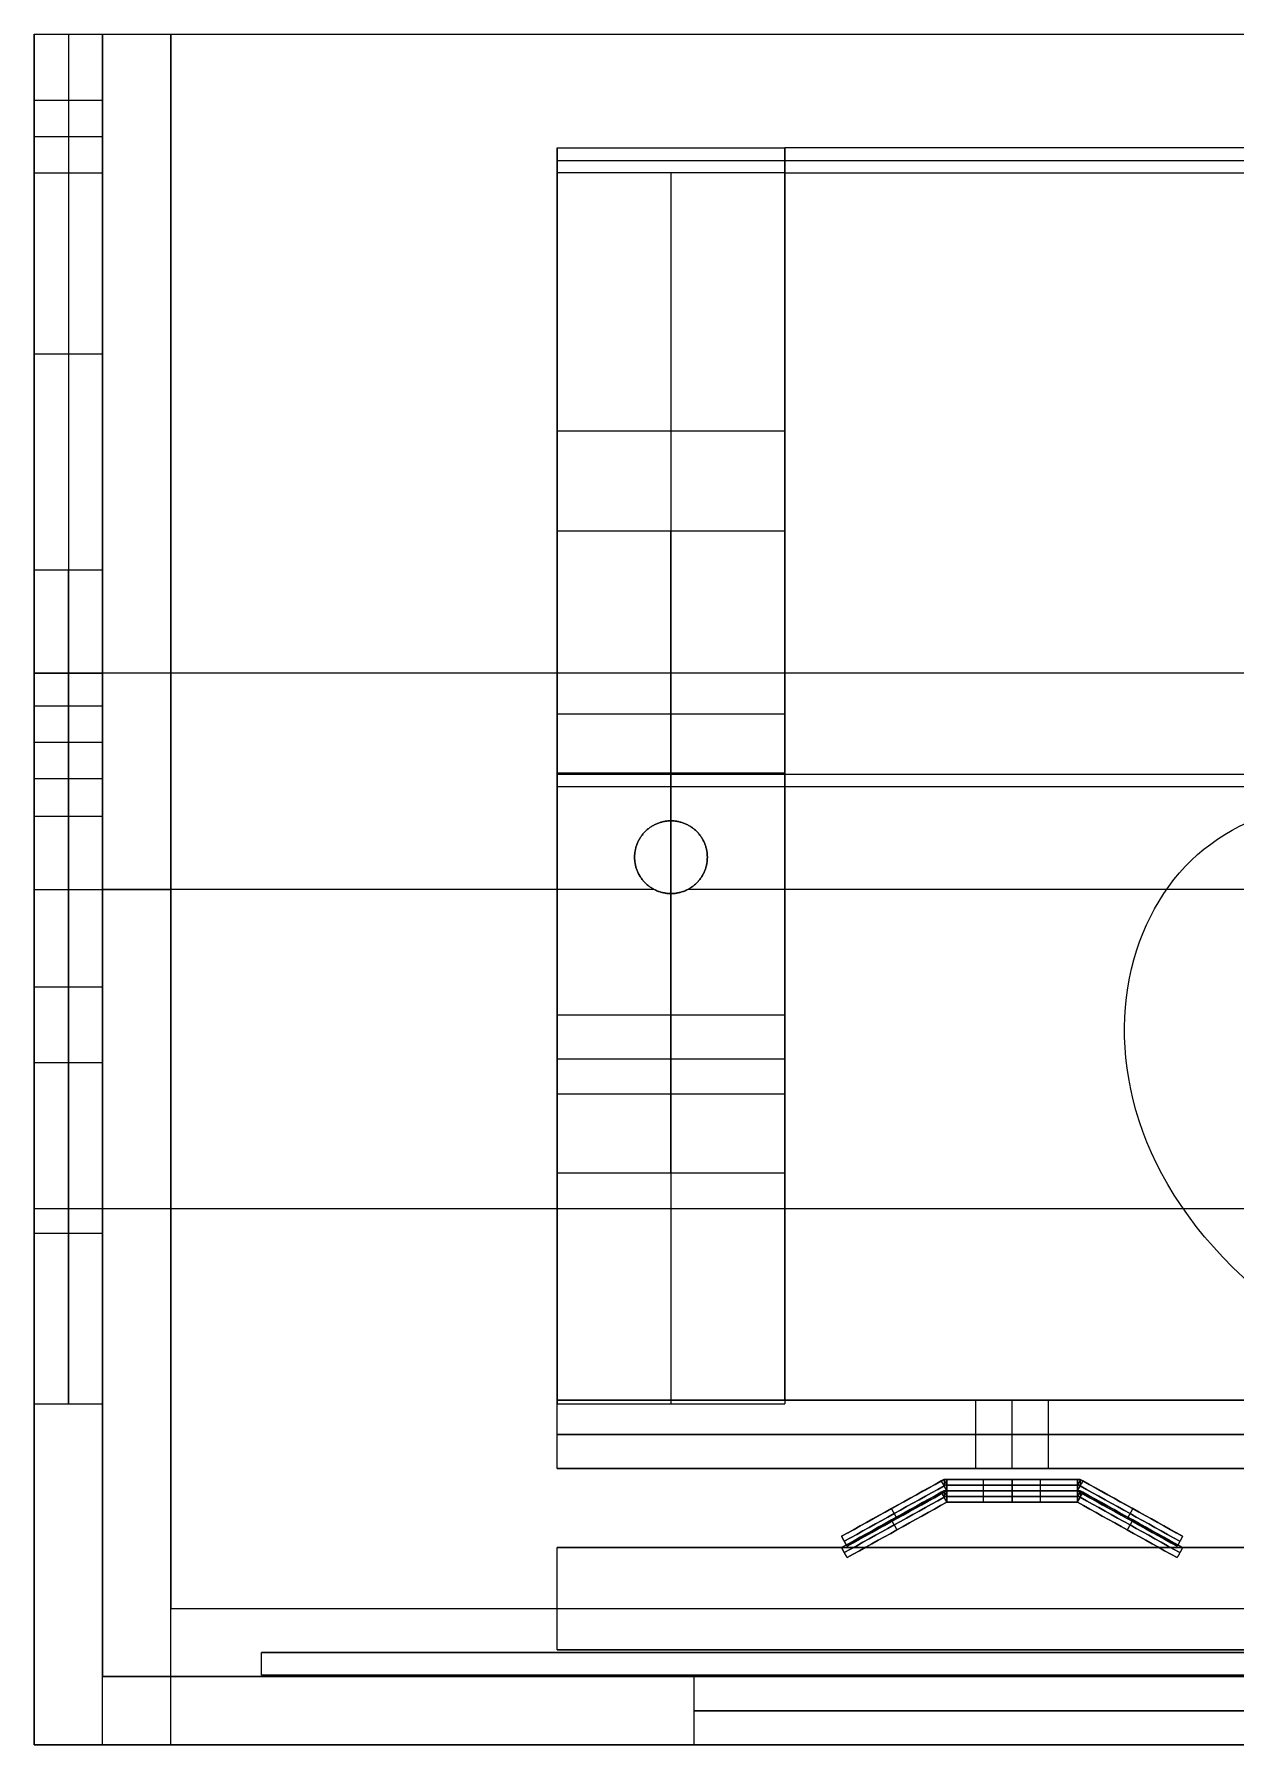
# Model space of a CAD drawing. Header units: millimetres. Extents: x 0 to 665, y 182 to 367.
# Drawn here: x 448.7 to 501.5, y 226.6 to 301.8 of the extents above; entities that cross this region are included whole.
import ezdxf

# ---------------------------------------------------------------- set-up
doc = ezdxf.new("R2010")
doc.units = ezdxf.units.MM
doc.header["$MEASUREMENT"] = 0
for name, color, linetype, true_color in [('Display Bracket', 254, 'Continuous', 0xd1d1ff), ('Inner Mount$booleaned (inner mount)', 18, 'Continuous', 0x000000), ('Outer Case$booleaned (outer)', 251, 'Continuous', 0x4a4a4a), ('Raspberry Pi', 128, 'Continuous', 0x005431), ('Screen', 178, 'Continuous', 0x000054)]:
    doc.layers.add(name, color=color, linetype=linetype, true_color=true_color)

msp = doc.modelspace()

# ---------------------------------------------------------------- linework, layer by layer
at = {"layer": 'Display Bracket'}
for p, q in [((488.78, 238.005, -38.5), (488.642, 238.005, -38.5)), ((488.644, 238.251, -31.5), (488.78, 238.005, -31.5)), ((488.659, 238.255, -38.5), (488.659, 237.973, -38.5)), ((488.659, 237.973, -31.5), (488.78, 238.041, -31.5)), ((494.658, 238.251, -38.5), (494.521, 238.005, -38.5)), ((494.643, 237.973, -38.5), (494.521, 238.041, -38.5)), ((494.521, 238.005, -31.5), (494.66, 238.005, -31.5)), ((494.643, 238.255, -31.5), (494.643, 237.973, -31.5)), ((488.78, 237.505, 27.5), (488.642, 237.505, 27.5)), ((488.644, 237.751, 34.5), (488.78, 237.505, 34.5)), ((488.659, 237.755, 27.5), (488.659, 237.473, 27.5)), ((488.659, 237.473, 34.5), (488.78, 237.541, 34.5)), ((494.658, 237.751, 27.5), (494.521, 237.505, 27.5)), ((494.643, 237.473, 27.5), (494.521, 237.541, 27.5)), ((494.521, 237.505, 34.5), (494.66, 237.505, 34.5)), ((494.643, 237.755, 34.5), (494.643, 237.473, 34.5))]:
    msp.add_line(p, q, dxfattribs=at)
for points, degree in [([(484.151, 235.755, -35), (485.651, 236.588, -35), (487.151, 237.422, -35), (488.651, 238.255, -35)], 3), ([(484.151, 235.755, -31.5), (485.613, 236.567, -31.5), (487.075, 237.38, -31.5), (488.538, 238.192, -31.5)], 3), ([(488.538, 238.192, -38.5), (487.075, 237.38, -38.5), (485.613, 236.567, -38.5), (484.151, 235.755, -38.5)], 3), ([(484.272, 235.536, -31.5), (485.735, 236.349, -31.5), (487.197, 237.161, -31.5), (488.659, 237.973, -31.5)], 3), ([(488.659, 237.973, -38.5), (487.197, 237.161, -38.5), (485.735, 236.349, -38.5), (484.272, 235.536, -38.5)], 3), ([(488.651, 238.255, -38.5), (488.613, 238.234, -38.5), (488.575, 238.213, -38.5), (488.538, 238.192, -38.5)], 3), ([(488.538, 238.192, -31.5), (488.575, 238.213, -31.5), (488.613, 238.234, -31.5), (488.651, 238.255, -31.5)], 3), ([(488.538, 238.192, -31.5), (488.659, 237.973, -31.5), (488.78, 237.755, -31.5)], 2), ([(488.78, 237.755, -38.5), (488.659, 237.973, -38.5), (488.538, 238.192, -38.5)], 2), ([(488.651, 238.255, -31.5), (488.694, 238.255, -31.5), (488.737, 238.255, -31.5), (488.78, 238.255, -31.5)], 3), ([(488.651, 238.255, -31.5), (488.651, 238.255, -35), (488.651, 238.255, -38.5)], 2), ([(488.78, 238.255, -38.5), (488.737, 238.255, -38.5), (488.694, 238.255, -38.5), (488.651, 238.255, -38.5)], 3), ([(488.651, 238.255, -35), (489.234, 238.255, -35), (489.818, 238.255, -35), (490.401, 238.255, -35)], 3), ([(488.78, 238.255, -31.5), (490.694, 238.255, -31.5), (492.608, 238.255, -31.5), (494.521, 238.255, -31.5)], 3), ([(488.78, 237.755, -31.5), (488.78, 238.005, -31.5), (488.78, 238.255, -31.5)], 2), ([(494.521, 238.255, -38.5), (492.608, 238.255, -38.5), (490.694, 238.255, -38.5), (488.78, 238.255, -38.5)], 3), ([(488.78, 238.255, -38.5), (488.78, 238.005, -38.5), (488.78, 237.755, -38.5)], 2), ([(488.78, 238.005, -31.5), (490.694, 238.005, -31.5), (492.608, 238.005, -31.5), (494.521, 238.005, -31.5)], 3), ([(494.521, 238.005, -38.5), (492.608, 238.005, -38.5), (490.694, 238.005, -38.5), (488.78, 238.005, -38.5)], 3), ([(490.401, 237.755, -35), (490.401, 238.005, -35), (490.401, 238.255, -35)], 2), ([(491.651, 238.255, -31.5), (491.651, 238.255, -32.625), (491.651, 238.255, -33.75)], 2), ([(491.651, 238.255, -36.25), (491.651, 238.255, -37.375), (491.651, 238.255, -38.5)], 2), ([(491.651, 238.255, -31.5), (491.651, 238.005, -31.5), (491.651, 237.755, -31.5)], 2), ([(491.651, 238.255, -38.5), (491.651, 238.005, -38.5), (491.651, 237.755, -38.5)], 2), ([(491.651, 237.755, -36.25), (491.651, 238.005, -36.25), (491.651, 238.255, -36.25)], 2), ([(491.651, 237.755, -33.75), (491.651, 238.005, -33.75), (491.651, 238.255, -33.75)], 2), ([(492.901, 238.255, -35), (493.484, 238.255, -35), (494.068, 238.255, -35), (494.651, 238.255, -35)], 3), ([(492.901, 237.755, -35), (492.901, 238.005, -35), (492.901, 238.255, -35)], 2), ([(494.651, 238.255, -38.5), (494.608, 238.255, -38.5), (494.565, 238.255, -38.5), (494.521, 238.255, -38.5)], 3), ([(494.521, 238.255, -31.5), (494.565, 238.255, -31.5), (494.608, 238.255, -31.5), (494.651, 238.255, -31.5)], 3), ([(494.521, 238.255, -31.5), (494.521, 238.005, -31.5), (494.521, 237.755, -31.5)], 2), ([(494.521, 237.755, -38.5), (494.521, 238.005, -38.5), (494.521, 238.255, -38.5)], 2), ([(494.521, 237.755, -31.5), (494.643, 237.973, -31.5), (494.764, 238.192, -31.5)], 2), ([(494.764, 238.192, -38.5), (494.643, 237.973, -38.5), (494.521, 237.755, -38.5)], 2), ([(494.643, 237.973, -31.5), (496.105, 237.161, -31.5), (497.567, 236.349, -31.5), (499.03, 235.536, -31.5)], 3), ([(499.03, 235.536, -38.5), (497.567, 236.349, -38.5), (496.105, 237.161, -38.5), (494.643, 237.973, -38.5)], 3), ([(494.651, 238.255, -31.5), (494.689, 238.234, -31.5), (494.726, 238.213, -31.5), (494.764, 238.192, -31.5)], 3), ([(494.651, 238.255, -31.5), (494.651, 238.255, -35), (494.651, 238.255, -38.5)], 2), ([(494.764, 238.192, -38.5), (494.726, 238.213, -38.5), (494.689, 238.234, -38.5), (494.651, 238.255, -38.5)], 3), ([(494.651, 238.255, -35), (496.151, 237.422, -35), (497.651, 236.588, -35), (499.151, 235.755, -35)], 3), ([(494.764, 238.192, -31.5), (496.226, 237.38, -31.5), (497.689, 236.567, -31.5), (499.151, 235.755, -31.5)], 3), ([(499.151, 235.755, -38.5), (497.689, 236.567, -38.5), (496.226, 237.38, -38.5), (494.764, 238.192, -38.5)], 3), ([(484.151, 235.255, 31), (485.651, 236.088, 31), (487.151, 236.922, 31), (488.651, 237.755, 31)], 3), ([(484.151, 235.255, 34.5), (485.613, 236.067, 34.5), (487.075, 236.88, 34.5), (488.538, 237.692, 34.5)], 3), ([(488.538, 237.692, 27.5), (487.075, 236.88, 27.5), (485.613, 236.067, 27.5), (484.151, 235.255, 27.5)], 3), ([(484.272, 235.036, 34.5), (485.735, 235.849, 34.5), (487.197, 236.661, 34.5), (488.659, 237.473, 34.5)], 3), ([(488.659, 237.473, 27.5), (487.197, 236.661, 27.5), (485.735, 235.849, 27.5), (484.272, 235.036, 27.5)], 3), ([(484.394, 235.318, -31.5), (485.856, 236.13, -31.5), (487.318, 236.943, -31.5), (488.78, 237.755, -31.5)], 3), ([(488.78, 237.755, -38.5), (487.318, 236.943, -38.5), (485.856, 236.13, -38.5), (484.394, 235.318, -38.5)], 3), ([(484.394, 235.318, -35), (485.856, 236.13, -35), (487.318, 236.943, -35), (488.78, 237.755, -35)], 3), ([(484.394, 234.818, 34.5), (485.856, 235.63, 34.5), (487.318, 236.443, 34.5), (488.78, 237.255, 34.5)], 3), ([(488.78, 237.255, 27.5), (487.318, 236.443, 27.5), (485.856, 235.63, 27.5), (484.394, 234.818, 27.5)], 3), ([(484.394, 234.818, 31), (485.856, 235.63, 31), (487.318, 236.443, 31), (488.78, 237.255, 31)], 3), ([(488.651, 237.755, 27.5), (488.613, 237.734, 27.5), (488.575, 237.713, 27.5), (488.538, 237.692, 27.5)], 3), ([(488.538, 237.692, 34.5), (488.575, 237.713, 34.5), (488.613, 237.734, 34.5), (488.651, 237.755, 34.5)], 3), ([(488.538, 237.692, 34.5), (488.659, 237.473, 34.5), (488.78, 237.255, 34.5)], 2), ([(488.78, 237.255, 27.5), (488.659, 237.473, 27.5), (488.538, 237.692, 27.5)], 2), ([(488.651, 237.755, 34.5), (488.694, 237.755, 34.5), (488.737, 237.755, 34.5), (488.78, 237.755, 34.5)], 3), ([(488.651, 237.755, 34.5), (488.651, 237.755, 31), (488.651, 237.755, 27.5)], 2), ([(488.78, 237.755, 27.5), (488.737, 237.755, 27.5), (488.694, 237.755, 27.5), (488.651, 237.755, 27.5)], 3), ([(488.651, 237.755, 31), (489.234, 237.755, 31), (489.818, 237.755, 31), (490.401, 237.755, 31)], 3), ([(488.78, 237.755, -31.5), (488.78, 237.755, -35), (488.78, 237.755, -38.5)], 2), ([(488.78, 237.755, -31.5), (490.694, 237.755, -31.5), (492.608, 237.755, -31.5), (494.521, 237.755, -31.5)], 3), ([(494.521, 237.755, -38.5), (492.608, 237.755, -38.5), (490.694, 237.755, -38.5), (488.78, 237.755, -38.5)], 3), ([(488.78, 237.755, -35), (489.321, 237.755, -35), (489.861, 237.755, -35), (490.401, 237.755, -35)], 3), ([(488.78, 237.755, 34.5), (490.694, 237.755, 34.5), (492.608, 237.755, 34.5), (494.521, 237.755, 34.5)], 3), ([(488.78, 237.255, 34.5), (488.78, 237.505, 34.5), (488.78, 237.755, 34.5)], 2), ([(494.521, 237.755, 27.5), (492.608, 237.755, 27.5), (490.694, 237.755, 27.5), (488.78, 237.755, 27.5)], 3), ([(488.78, 237.755, 27.5), (488.78, 237.505, 27.5), (488.78, 237.255, 27.5)], 2), ([(488.78, 237.505, 34.5), (490.694, 237.505, 34.5), (492.608, 237.505, 34.5), (494.521, 237.505, 34.5)], 3), ([(494.521, 237.505, 27.5), (492.608, 237.505, 27.5), (490.694, 237.505, 27.5), (488.78, 237.505, 27.5)], 3), ([(488.78, 237.255, 34.5), (488.78, 237.255, 31), (488.78, 237.255, 27.5)], 2), ([(488.78, 237.255, 34.5), (490.694, 237.255, 34.5), (492.608, 237.255, 34.5), (494.521, 237.255, 34.5)], 3), ([(494.521, 237.255, 27.5), (492.608, 237.255, 27.5), (490.694, 237.255, 27.5), (488.78, 237.255, 27.5)], 3), ([(488.78, 237.255, 31), (489.321, 237.255, 31), (489.861, 237.255, 31), (490.401, 237.255, 31)], 3), ([(490.401, 237.255, 31), (490.401, 237.505, 31), (490.401, 237.755, 31)], 2), ([(491.651, 237.755, -31.5), (491.651, 237.755, -32.625), (491.651, 237.755, -33.75)], 2), ([(491.651, 237.755, -36.25), (491.651, 237.755, -37.375), (491.651, 237.755, -38.5)], 2), ([(491.651, 237.755, 34.5), (491.651, 237.755, 33.375), (491.651, 237.755, 32.25)], 2), ([(491.651, 237.755, 29.75), (491.651, 237.755, 28.625), (491.651, 237.755, 27.5)], 2), ([(491.651, 237.755, 34.5), (491.651, 237.505, 34.5), (491.651, 237.255, 34.5)], 2), ([(491.651, 237.755, 27.5), (491.651, 237.505, 27.5), (491.651, 237.255, 27.5)], 2), ([(491.651, 237.255, 29.75), (491.651, 237.505, 29.75), (491.651, 237.755, 29.75)], 2), ([(491.651, 237.255, 32.25), (491.651, 237.505, 32.25), (491.651, 237.755, 32.25)], 2), ([(491.651, 237.255, 34.5), (491.651, 237.255, 33.375), (491.651, 237.255, 32.25)], 2), ([(491.651, 237.255, 29.75), (491.651, 237.255, 28.625), (491.651, 237.255, 27.5)], 2), ([(492.901, 237.755, -35), (493.441, 237.755, -35), (493.981, 237.755, -35), (494.521, 237.755, -35)], 3), ([(492.901, 237.755, 31), (493.484, 237.755, 31), (494.068, 237.755, 31), (494.651, 237.755, 31)], 3), ([(492.901, 237.255, 31), (492.901, 237.505, 31), (492.901, 237.755, 31)], 2), ([(492.901, 237.255, 31), (493.441, 237.255, 31), (493.981, 237.255, 31), (494.521, 237.255, 31)], 3), ([(494.521, 237.755, -31.5), (494.521, 237.755, -35), (494.521, 237.755, -38.5)], 2), ([(498.908, 235.318, -38.5), (497.446, 236.13, -38.5), (495.984, 236.943, -38.5), (494.521, 237.755, -38.5)], 3), ([(494.521, 237.755, -31.5), (495.984, 236.943, -31.5), (497.446, 236.13, -31.5), (498.908, 235.318, -31.5)], 3), ([(494.521, 237.755, -35), (495.984, 236.943, -35), (497.446, 236.13, -35), (498.908, 235.318, -35)], 3), ([(494.651, 237.755, 27.5), (494.608, 237.755, 27.5), (494.565, 237.755, 27.5), (494.521, 237.755, 27.5)], 3), ([(494.521, 237.755, 34.5), (494.565, 237.755, 34.5), (494.608, 237.755, 34.5), (494.651, 237.755, 34.5)], 3), ([(494.521, 237.755, 34.5), (494.521, 237.505, 34.5), (494.521, 237.255, 34.5)], 2), ([(494.521, 237.255, 27.5), (494.521, 237.505, 27.5), (494.521, 237.755, 27.5)], 2), ([(494.521, 237.255, 34.5), (494.643, 237.473, 34.5), (494.764, 237.692, 34.5)], 2), ([(494.764, 237.692, 27.5), (494.643, 237.473, 27.5), (494.521, 237.255, 27.5)], 2), ([(494.521, 237.255, 34.5), (494.521, 237.255, 31), (494.521, 237.255, 27.5)], 2), ([(498.908, 234.818, 27.5), (497.446, 235.63, 27.5), (495.984, 236.443, 27.5), (494.521, 237.255, 27.5)], 3), ([(494.521, 237.255, 34.5), (495.984, 236.443, 34.5), (497.446, 235.63, 34.5), (498.908, 234.818, 34.5)], 3), ([(494.521, 237.255, 31), (495.984, 236.443, 31), (497.446, 235.63, 31), (498.908, 234.818, 31)], 3), ([(494.643, 237.473, 34.5), (496.105, 236.661, 34.5), (497.567, 235.849, 34.5), (499.03, 235.036, 34.5)], 3), ([(499.03, 235.036, 27.5), (497.567, 235.849, 27.5), (496.105, 236.661, 27.5), (494.643, 237.473, 27.5)], 3), ([(494.651, 237.755, 34.5), (494.689, 237.734, 34.5), (494.726, 237.713, 34.5), (494.764, 237.692, 34.5)], 3), ([(494.651, 237.755, 34.5), (494.651, 237.755, 31), (494.651, 237.755, 27.5)], 2), ([(494.764, 237.692, 27.5), (494.726, 237.713, 27.5), (494.689, 237.734, 27.5), (494.651, 237.755, 27.5)], 3), ([(494.651, 237.755, 31), (496.151, 236.922, 31), (497.651, 236.088, 31), (499.151, 235.255, 31)], 3), ([(494.764, 237.692, 34.5), (496.226, 236.88, 34.5), (497.689, 236.067, 34.5), (499.151, 235.255, 34.5)], 3), ([(499.151, 235.255, 27.5), (497.689, 236.067, 27.5), (496.226, 236.88, 27.5), (494.764, 237.692, 27.5)], 3), ([(486.344, 236.973, -31.5), (486.466, 236.755, -31.5), (486.587, 236.536, -31.5)], 2), ([(486.344, 236.973, -38.5), (486.466, 236.755, -38.5), (486.587, 236.536, -38.5)], 2), ([(486.344, 236.473, 34.5), (486.466, 236.255, 34.5), (486.587, 236.036, 34.5)], 2), ([(486.344, 236.473, 27.5), (486.466, 236.255, 27.5), (486.587, 236.036, 27.5)], 2), ([(486.401, 237.005, -31.5), (486.401, 237.005, -35), (486.401, 237.005, -38.5)], 2), ([(486.401, 236.505, 34.5), (486.401, 236.505, 31), (486.401, 236.505, 27.5)], 2), ([(486.644, 236.568, -31.5), (486.644, 236.568, -35), (486.644, 236.568, -38.5)], 2), ([(496.658, 236.568, -31.5), (496.658, 236.568, -35), (496.658, 236.568, -38.5)], 2), ([(496.958, 236.973, -31.5), (496.836, 236.755, -31.5), (496.715, 236.536, -31.5)], 2), ([(496.958, 236.973, -38.5), (496.836, 236.755, -38.5), (496.715, 236.536, -38.5)], 2), ([(496.958, 236.473, 34.5), (496.836, 236.255, 34.5), (496.715, 236.036, 34.5)], 2), ([(496.958, 236.473, 27.5), (496.836, 236.255, 27.5), (496.715, 236.036, 27.5)], 2), ([(496.901, 237.005, -31.5), (496.901, 237.005, -35), (496.901, 237.005, -38.5)], 2), ([(496.901, 236.505, 34.5), (496.901, 236.505, 31), (496.901, 236.505, 27.5)], 2), ([(484.151, 235.755, -38.5), (484.151, 235.755, -35), (484.151, 235.755, -31.5)], 2), ([(484.151, 235.755, -31.5), (484.272, 235.536, -31.5), (484.394, 235.318, -31.5)], 2), ([(484.394, 235.318, -38.5), (484.272, 235.536, -38.5), (484.151, 235.755, -38.5)], 2), ([(484.151, 235.755, -35), (484.272, 235.536, -35), (484.394, 235.318, -35)], 2), ([(484.272, 235.536, -38.5), (484.272, 235.536, -35), (484.272, 235.536, -31.5)], 2), ([(486.644, 236.068, 34.5), (486.644, 236.068, 31), (486.644, 236.068, 27.5)], 2), ([(496.658, 236.068, 34.5), (496.658, 236.068, 31), (496.658, 236.068, 27.5)], 2), ([(499.151, 235.755, -31.5), (499.03, 235.536, -31.5), (498.908, 235.318, -31.5)], 2), ([(499.151, 235.755, -38.5), (499.03, 235.536, -38.5), (498.908, 235.318, -38.5)], 2), ([(499.151, 235.755, -35), (499.03, 235.536, -35), (498.908, 235.318, -35)], 2), ([(499.03, 235.536, -31.5), (499.03, 235.536, -35), (499.03, 235.536, -38.5)], 2), ([(499.151, 235.755, -31.5), (499.151, 235.755, -35), (499.151, 235.755, -38.5)], 2), ([(471.651, 230.755, -50.5), (471.651, 233.005, -50.5), (471.651, 235.255, -50.5)], 2), ([(638.651, 235.255, -50.5), (555.151, 235.255, -50.5), (471.651, 235.255, -50.5)], 2), ([(471.651, 230.755, 50.5), (471.651, 233.005, 50.5), (471.651, 235.255, 50.5)], 2), ([(471.651, 235.255, -50.5), (471.651, 235.255), (471.651, 235.255, 50.5)], 2), ([(471.651, 235.255, 50.5), (555.151, 235.255, 50.5), (638.651, 235.255, 50.5)], 2), ([(484.151, 235.255, 27.5), (484.151, 235.255, 31), (484.151, 235.255, 34.5)], 2), ([(484.151, 235.255, 34.5), (484.272, 235.036, 34.5), (484.394, 234.818, 34.5)], 2), ([(484.394, 234.818, 27.5), (484.272, 235.036, 27.5), (484.151, 235.255, 27.5)], 2), ([(484.151, 235.255, 31), (484.272, 235.036, 31), (484.394, 234.818, 31)], 2), ([(484.272, 235.036, 27.5), (484.272, 235.036, 31), (484.272, 235.036, 34.5)], 2), ([(484.394, 235.318, -38.5), (484.394, 235.318, -35), (484.394, 235.318, -31.5)], 2), ([(484.394, 234.818, 27.5), (484.394, 234.818, 31), (484.394, 234.818, 34.5)], 2), ([(498.908, 235.318, -31.5), (498.908, 235.318, -35), (498.908, 235.318, -38.5)], 2), ([(499.151, 235.255, 34.5), (499.03, 235.036, 34.5), (498.908, 234.818, 34.5)], 2), ([(499.151, 235.255, 27.5), (499.03, 235.036, 27.5), (498.908, 234.818, 27.5)], 2), ([(499.151, 235.255, 31), (499.03, 235.036, 31), (498.908, 234.818, 31)], 2), ([(498.908, 234.818, 34.5), (498.908, 234.818, 31), (498.908, 234.818, 27.5)], 2), ([(499.03, 235.036, 34.5), (499.03, 235.036, 31), (499.03, 235.036, 27.5)], 2), ([(499.151, 235.255, 34.5), (499.151, 235.255, 31), (499.151, 235.255, 27.5)], 2), ([(638.651, 230.755, -50.5), (555.151, 230.755, -50.5), (471.651, 230.755, -50.5)], 2), ([(471.651, 230.755, -50.5), (471.651, 230.755), (471.651, 230.755, 50.5)], 2), ([(471.651, 230.755, 50.5), (555.151, 230.755, 50.5), (638.651, 230.755, 50.5)], 2)]:
    msp.add_open_spline(points, degree=degree, dxfattribs=at)
at = {"layer": 'Display Bracket', "extrusion": (0, -1, 0)}
for points in [[(490.401, 238.255, -35), (490.401, 238.255, -36.25), (491.651, 238.255, -36.25), (492.901, 238.255, -36.25), (492.901, 238.255, -35), (492.901, 238.255, -33.75), (491.651, 238.255, -33.75), (490.401, 238.255, -33.75), (490.401, 238.255, -35)], [(490.401, 237.755, 31), (490.401, 237.755, 29.75), (491.651, 237.755, 29.75), (492.901, 237.755, 29.75), (492.901, 237.755, 31), (492.901, 237.755, 32.25), (491.651, 237.755, 32.25), (490.401, 237.755, 32.25), (490.401, 237.755, 31)]]:
    msp.add_rational_spline(points, [0.999999860338, 0.707106851018, 1, 0.707106781187, 1, 0.707106781187, 1, 0.707106781187, 1], degree=2, knots=[-7.853982, -7.853982, -7.853982, -5.890487, -5.890487, -3.926991, -3.926991, -1.963496, -1.963496, 0, 0, 0], dxfattribs=at)
at = {"layer": 'Display Bracket', "extrusion": (0, -1, -1.13687e-14)}
for points in [[(490.401, 237.755, -35), (490.401, 237.755, -36.25), (491.651, 237.755, -36.25), (492.901, 237.755, -36.25), (492.901, 237.755, -35), (492.901, 237.755, -33.75), (491.651, 237.755, -33.75), (490.401, 237.755, -33.75), (490.401, 237.755, -35)], [(490.401, 237.255, 31), (490.401, 237.255, 29.75), (491.651, 237.255, 29.75), (492.901, 237.255, 29.75), (492.901, 237.255, 31), (492.901, 237.255, 32.25), (491.651, 237.255, 32.25), (490.401, 237.255, 32.25), (490.401, 237.255, 31)]]:
    msp.add_rational_spline(points, [1, 0.707106781187, 1, 0.707106781187, 1, 0.707106781187, 1, 0.707106781187, 1], degree=2, knots=[-7.853982, -7.853982, -7.853982, -5.890486, -5.890486, -3.926991, -3.926991, -1.963495, -1.963495, 0, 0, 0], dxfattribs=at)
at = {"layer": 'Inner Mount$booleaned (inner mount)'}
for p, q in [((471.651, 284.386, -6.5), (471.651, 268.83, -6.5)), ((481.651, 284.386, -6.5), (481.651, 268.83, -6.5)), ((471.651, 269.284, -63.5), (481.651, 269.284, -63.5)), ((471.651, 269.206, 50.5), (471.651, 269.206, -8.253)), ((471.651, 268.735, -58.5), (481.651, 268.735, -58.5)), ((481.651, 269.284, -63.5), (600.054, 269.284, -63.5)), ((481.651, 269.206, 50.5), (481.651, 269.206, -8.253)), ((481.651, 268.735, -58.5), (541.351, 268.735, -58.5)), ((471.651, 251.738, -6.5), (471.651, 241.738, -6.5)), ((481.651, 251.738, -6.5), (481.651, 241.738, -6.5)), ((471.651, 241.738, -6.5), (471.651, 241.661, -6.5)), ((481.651, 241.738, -6.5), (502.845, 241.738, -6.5)), ((471.651, 238.738, -6.5), (502.845, 238.738, -6.5))]:
    msp.add_line(p, q, dxfattribs=at)
for points, degree in [([(471.651, 241.738, -63.5), (471.651, 269.284, -63.5), (471.651, 296.83, -63.5)], 2), ([(471.651, 296.83, -63.5), (471.651, 296.284, -61), (471.651, 295.738, -58.5)], 2), ([(471.651, 296.83, -63.5), (476.651, 296.83, -63.5), (481.651, 296.83, -63.5)], 2), ([(481.651, 241.738, -63.5), (481.651, 269.284, -63.5), (481.651, 296.83, -63.5)], 2), ([(481.651, 296.83, -63.5), (481.651, 296.284, -61), (481.651, 295.738, -58.5)], 2), ([(600.054, 296.83, -63.5), (540.853, 296.83, -63.5), (481.651, 296.83, -63.5)], 2), ([(471.651, 241.738, -61), (471.651, 269.011, -61), (471.651, 296.284, -61)], 2), ([(471.651, 296.284, -61), (476.651, 296.284, -61), (481.651, 296.284, -61)], 2), ([(481.651, 295.738, -58.5), (476.651, 295.738, -58.5), (471.651, 295.738, -58.5)], 2), ([(471.651, 279.987, -58.5), (471.651, 287.862, -58.5), (471.651, 295.738, -58.5)], 2), ([(471.651, 295.738, -58.5), (471.651, 283.84, -4), (471.651, 271.943, 50.5)], 2), ([(476.651, 295.738, -58.5), (476.651, 283.84, -4), (476.651, 271.943, 50.5)], 2), ([(481.651, 296.284, -61), (540.853, 296.284, -61), (600.054, 296.284, -61)], 2), ([(481.651, 279.987, -58.5), (481.651, 287.862, -58.5), (481.651, 295.738, -58.5)], 2), ([(481.651, 295.738, -58.5), (540.853, 295.738, -58.5), (600.054, 295.738, -58.5)], 2), ([(481.651, 295.738, -58.5), (481.651, 283.84, -4), (481.651, 271.943, 50.5)], 2), ([(471.651, 284.386, -6.5), (476.651, 284.386, -6.5), (481.651, 284.386, -6.5)], 2), ([(471.651, 258.699, 40.722), (471.651, 269.343, -8.889), (471.651, 279.987, -58.5)], 2), ([(471.651, 279.987, -58.5), (476.651, 279.987, -58.5), (481.651, 279.987, -58.5)], 2), ([(471.651, 279.987, -58.5), (471.651, 265.862, -58.5), (471.651, 251.738, -58.5)], 2), ([(476.651, 258.699, 40.722), (476.651, 269.343, -8.889), (476.651, 279.987, -58.5)], 2), ([(481.651, 258.699, 40.722), (481.651, 269.343, -8.889), (481.651, 279.987, -58.5)], 2), ([(481.651, 279.987, -58.5), (481.651, 265.862, -58.5), (481.651, 251.738, -58.5)], 2), ([(471.651, 271.943, 50.5), (476.651, 271.943, 50.5), (481.651, 271.943, 50.5)], 2), ([(471.651, 271.943, 50.5), (471.651, 256.84, 50.5), (471.651, 241.738, 50.5)], 2), ([(476.651, 271.943, 50.5), (476.651, 256.84, 50.5), (476.651, 241.738, 50.5)], 2), ([(481.651, 271.943, 50.5), (481.651, 256.84, 50.5), (481.651, 241.738, 50.5)], 2), ([(471.651, 269.343, -8.889), (476.651, 269.343, -8.889), (481.651, 269.343, -8.889)], 2), ([(471.651, 269.284, -63.5), (471.651, 269.101, -61.833), (471.651, 268.918, -60.167), (471.651, 268.735, -58.5)], 3), ([(476.651, 267.228, -58.5), (476.651, 267.228, -61), (476.651, 267.228, -63.5)], 2), ([(475.051, 265.628, -58.5), (475.051, 265.628, -61), (475.051, 265.628, -63.5)], 2), ([(478.251, 265.628, -58.5), (478.251, 265.628, -61), (478.251, 265.628, -63.5)], 2), ([(476.651, 264.028, -58.5), (476.651, 264.028, -61), (476.651, 264.028, -63.5)], 2), ([(471.651, 251.738, 40.5), (471.651, 255.218, 40.611), (471.651, 258.699, 40.722)], 2), ([(471.651, 258.699, 40.722), (476.651, 258.699, 40.722), (481.651, 258.699, 40.722)], 2), ([(476.651, 251.738, 40.5), (476.651, 255.218, 40.611), (476.651, 258.699, 40.722)], 2), ([(481.651, 251.738, 40.5), (481.651, 255.218, 40.611), (481.651, 258.699, 40.722)], 2), ([(471.651, 256.763, 50.5), (476.651, 256.763, 50.5), (481.651, 256.763, 50.5)], 2), ([(471.651, 255.218, 40.611), (476.651, 255.218, 40.611), (481.651, 255.218, 40.611)], 2), ([(471.651, 251.738, 40.5), (476.651, 251.738, 40.5), (481.651, 251.738, 40.5)], 2), ([(471.651, 251.738, -58.5), (471.651, 251.738, -9), (471.651, 251.738, 40.5)], 2), ([(471.651, 251.738, -58.5), (476.651, 251.738, -58.5), (481.651, 251.738, -58.5)], 2), ([(471.651, 241.738, -58.5), (471.651, 246.738, -58.5), (471.651, 251.738, -58.5)], 2), ([(471.651, 251.738, -9), (476.651, 251.738, -9), (481.651, 251.738, -9)], 2), ([(476.651, 251.738, -58.5), (476.651, 251.738, -9), (476.651, 251.738, 40.5)], 2), ([(481.651, 251.738, -58.5), (481.651, 251.738, -9), (481.651, 251.738, 40.5)], 2), ([(481.651, 241.738, -58.5), (481.651, 246.738, -58.5), (481.651, 251.738, -58.5)], 2), ([(481.651, 241.738, -63.5), (476.651, 241.738, -63.5), (471.651, 241.738, -63.5)], 2), ([(471.651, 241.731, -58.5), (471.651, 241.735, -58.5), (471.651, 241.738, -58.5)], 2), ([(471.651, 241.738, -63.5), (471.651, 241.736, -61.833), (471.651, 241.734, -60.167), (471.651, 241.731, -58.5)], 3), ([(471.651, 238.738, -63.5), (471.651, 240.238, -63.5), (471.651, 241.738, -63.5)], 2), ([(471.651, 241.738, 50.5), (476.651, 241.738, 50.5), (481.651, 241.738, 50.5)], 2), ([(471.651, 241.738, -63.5), (471.651, 241.738, -61), (471.651, 241.738, -58.5)], 2), ([(471.651, 241.583, 50.5), (471.651, 241.661, 50.5), (471.651, 241.738, 50.5)], 2), ([(471.651, 241.738, -58.5), (471.651, 241.738, -4), (471.651, 241.738, 50.5)], 2), ([(471.651, 241.735, -61), (471.651, 241.736, -61), (471.651, 241.738, -61)], 2), ([(471.651, 241.731, -58.5), (471.651, 241.657, -4), (471.651, 241.583, 50.5)], 2), ([(471.651, 238.738, -6.5), (471.651, 240.199, -6.5), (471.651, 241.661, -6.5)], 2), ([(471.651, 241.583, 50.5), (476.651, 241.583, 50.5), (481.651, 241.583, 50.5)], 2), ([(471.651, 238.738, 50.5), (471.651, 240.161, 50.5), (471.651, 241.583, 50.5)], 2), ([(476.651, 241.738, 50.5), (476.651, 241.661, 50.5), (476.651, 241.583, 50.5)], 2), ([(481.651, 241.738, 50.5), (481.651, 241.738, -4), (481.651, 241.738, -58.5)], 2), ([(481.651, 241.738, 50.5), (481.651, 241.661, 50.5), (481.651, 241.583, 50.5)], 2), ([(481.651, 241.738, 50.5), (540.853, 241.738, 50.5), (600.054, 241.738, 50.5)], 2), ([(600.054, 241.738, -63.5), (540.853, 241.738, -63.5), (481.651, 241.738, -63.5)], 2), ([(541.351, 241.738, -58.5), (511.501, 241.738, -58.5), (481.651, 241.738, -58.5)], 2), ([(490.051, 238.738, -35), (490.051, 240.238, -35), (490.051, 241.738, -35)], 2), ([(490.051, 238.738, 31), (490.051, 240.238, 31), (490.051, 241.738, 31)], 2), ([(491.651, 238.738, -33.4), (491.651, 240.238, -33.4), (491.651, 241.738, -33.4)], 2), ([(491.651, 238.738, -36.6), (491.651, 240.238, -36.6), (491.651, 241.738, -36.6)], 2), ([(491.651, 238.738, 32.6), (491.651, 240.238, 32.6), (491.651, 241.738, 32.6)], 2), ([(491.651, 238.738, 29.4), (491.651, 240.238, 29.4), (491.651, 241.738, 29.4)], 2), ([(493.251, 238.738, -35), (493.251, 240.238, -35), (493.251, 241.738, -35)], 2), ([(493.251, 238.738, 31), (493.251, 240.238, 31), (493.251, 241.738, 31)], 2), ([(471.651, 240.238, -63.5), (471.651, 240.238, -6.5), (471.651, 240.238, 50.5)], 2), ([(600.054, 240.238, -63.5), (535.853, 240.238, -63.5), (471.651, 240.238, -63.5)], 2), ([(471.651, 240.238, 50.5), (535.853, 240.238, 50.5), (600.054, 240.238, 50.5)], 2), ([(638.651, 238.738, -63.5), (555.151, 238.738, -63.5), (471.651, 238.738, -63.5)], 2), ([(471.651, 238.738, -63.5), (471.651, 238.738, -6.5), (471.651, 238.738, 50.5)], 2), ([(471.651, 238.738, 50.5), (535.853, 238.738, 50.5), (600.054, 238.738, 50.5)], 2)]:
    msp.add_open_spline(points, degree=degree, dxfattribs=at)
for points, weights, knots in [([(478.251, 265.628, -58.5), (478.251, 264.028, -58.5), (476.651, 264.028, -58.5), (475.051, 264.028, -58.5), (475.051, 265.628, -58.5), (475.051, 267.228, -58.5), (476.651, 267.228, -58.5), (478.251, 267.228, -58.5), (478.251, 265.628, -58.5)], [0.999999720675, 0.707106920849, 1, 0.707106781187, 1, 0.707106781187, 1, 0.707106920849, 0.999999720675], [-10.053096, -10.053096, -10.053096, -7.539823, -7.539823, -5.026548, -5.026548, -2.513274, -2.513274, 0, 0, 0]), ([(478.251, 265.628, -63.5), (478.251, 267.228, -63.5), (476.651, 267.228, -63.5), (475.051, 267.228, -63.5), (475.051, 265.628, -63.5), (475.051, 264.028, -63.5), (476.651, 264.028, -63.5), (478.251, 264.028, -63.5), (478.251, 265.628, -63.5)], [0.999999581013, 0.70710699068, 1, 0.707106781187, 1, 0.707106781187, 1, 0.70710699068, 0.999999581013], [0, 0, 0, 2.513273, 2.513273, 5.026548, 5.026548, 7.539823, 7.539823, 10.053096, 10.053096, 10.053096])]:
    msp.add_rational_spline(points, weights, degree=2, knots=knots, dxfattribs=at)
at = {"layer": 'Inner Mount$booleaned (inner mount)', "extrusion": (-8.88178e-15, -1, 0)}
msp.add_rational_spline([(490.051, 241.738, -35), (490.051, 241.738, -36.6), (491.651, 241.738, -36.6), (493.251, 241.738, -36.6), (493.251, 241.738, -35), (493.251, 241.738, -33.4), (491.651, 241.738, -33.4), (490.051, 241.738, -33.4), (490.051, 241.738, -35)], [1, 0.707106781187, 1, 0.707106781187, 1, 0.707106781187, 1, 0.707106851018, 0.999999860338], degree=2, knots=[-10.053096, -10.053096, -10.053096, -7.539822, -7.539822, -5.026548, -5.026548, -2.513274, -2.513274, 0, 0, 0], dxfattribs=at)
at = {"layer": 'Inner Mount$booleaned (inner mount)', "extrusion": (0, -1, 0)}
for points, weights in [([(490.051, 241.738, 31), (490.051, 241.738, 29.4), (491.651, 241.738, 29.4), (493.251, 241.738, 29.4), (493.251, 241.738, 31), (493.251, 241.738, 32.6), (491.651, 241.738, 32.6), (490.051, 241.738, 32.6), (490.051, 241.738, 31)], [1, 0.707106781187, 1, 0.707106781187, 1, 0.707106781187, 1, 0.707106781187, 1]), ([(490.051, 238.738, -35), (490.051, 238.738, -36.6), (491.651, 238.738, -36.6), (493.251, 238.738, -36.6), (493.251, 238.738, -35), (493.251, 238.738, -33.4), (491.651, 238.738, -33.4), (490.051, 238.738, -33.4), (490.051, 238.738, -35)], [1, 0.707106781187, 1, 0.707106781187, 1, 0.707106781187, 1, 0.707106851018, 0.999999860338]), ([(490.051, 238.738, 31), (490.051, 238.738, 29.4), (491.651, 238.738, 29.4), (493.251, 238.738, 29.4), (493.251, 238.738, 31), (493.251, 238.738, 32.6), (491.651, 238.738, 32.6), (490.051, 238.738, 32.6), (490.051, 238.738, 31)], [1, 0.707106781187, 1, 0.707106781187, 1, 0.707106781187, 1, 0.707106781187, 1])]:
    msp.add_rational_spline(points, weights, degree=2, knots=[-10.053096, -10.053096, -10.053096, -7.539822, -7.539822, -5.026548, -5.026548, -2.513274, -2.513274, 0, 0, 0], dxfattribs=at)
at = {"layer": 'Outer Case$booleaned (outer)'}
for p, q in [((448.651, 226.583, -71.5), (448.651, 301.833, -71.5)), ((454.651, 232.583, -71.5), (454.651, 301.833, -71.5)), ((448.651, 287.778, 1), (448.651, 267.221, 1)), ((451.651, 287.778, 1), (451.651, 267.221, 1)), ((448.651, 273.723, 69), (448.651, 226.583, 69)), ((448.651, 264.208, 67.5), (448.651, 264.208, 15.044)), ((448.651, 264.208, -50.5), (448.651, 264.208, -65.5)), ((448.651, 264.208, -74.5), (448.651, 264.208, -68.5)), ((451.651, 264.208, 67.5), (451.651, 264.208, 15.044)), ((451.651, 264.208, -50.5), (451.651, 264.208, -65.5)), ((475.914, 264.208, -65.5), (451.651, 264.208, -65.5)), ((454.651, 264.208, -74.5), (454.651, 264.208, -68.5)), ((475.914, 264.208, -68.5), (454.651, 264.208, -68.5)), ((632.914, 264.208, -65.5), (477.388, 264.208, -65.5)), ((632.914, 264.208, -68.5), (477.388, 264.208, -68.5)), ((448.651, 250.153, 67.5), (448.651, 250.153, 70.5)), ((448.651, 241.583, 1), (448.651, 226.583, 1)), ((451.651, 241.583, 1), (451.651, 229.583, 1)), ((477.651, 229.583, 1), (451.651, 229.583, 1)), ((477.651, 226.583, 1), (451.651, 226.583, 1))]:
    msp.add_line(p, q, dxfattribs=at)
for points in [[(448.651, 226.583, -65.5), (448.651, 264.208, -65.5), (448.651, 301.833, -65.5)], [(448.651, 301.833, -65.5), (450.151, 301.833, -65.5), (451.651, 301.833, -65.5)], [(448.651, 301.833, -65.5), (448.651, 287.778, 1), (448.651, 273.723, 67.5)], [(448.651, 226.583, -74.5), (448.651, 264.208, -74.5), (448.651, 301.833, -74.5)], [(448.651, 301.833, -74.5), (451.651, 301.833, -74.5), (454.651, 301.833, -74.5)], [(448.651, 301.833, -74.5), (448.651, 301.833, -71.5), (448.651, 301.833, -68.5)], [(448.651, 301.833, -68.5), (451.651, 301.833, -68.5), (454.651, 301.833, -68.5)], [(448.651, 226.583, -68.5), (448.651, 264.208, -68.5), (448.651, 301.833, -68.5)], [(448.651, 301.833, -65.5), (448.651, 301.833, -67), (448.651, 301.833, -68.5)], [(448.651, 301.833, -71.5), (451.651, 301.833, -71.5), (454.651, 301.833, -71.5)], [(448.651, 226.583, -67), (448.651, 264.208, -67), (448.651, 301.833, -67)], [(448.651, 301.833, -67), (555.151, 301.833, -67), (661.651, 301.833, -67)], [(450.151, 301.833, -65.5), (450.151, 287.778, 1), (450.151, 273.723, 67.5)], [(451.651, 301.833, -65.5), (451.651, 287.778, 1), (451.651, 273.723, 67.5)], [(451.651, 229.583, -65.5), (451.651, 265.708, -65.5), (451.651, 301.833, -65.5)], [(451.651, 301.833, -65.5), (555.151, 301.833, -65.5), (658.651, 301.833, -65.5)], [(451.651, 226.583, -74.5), (451.651, 264.208, -74.5), (451.651, 301.833, -74.5)], [(451.651, 301.833, -74.5), (451.651, 301.833, -71.5), (451.651, 301.833, -68.5)], [(454.651, 226.583, -74.5), (454.651, 264.208, -74.5), (454.651, 301.833, -74.5)], [(454.651, 301.833, -74.5), (454.651, 301.833, -71.5), (454.651, 301.833, -68.5)], [(454.651, 301.833, -68.5), (454.651, 267.208, -68.5), (454.651, 232.583, -68.5)], [(454.651, 301.833, -68.5), (555.151, 301.833, -68.5), (655.651, 301.833, -68.5)], [(448.651, 298.928, -61.248), (450.151, 298.928, -61.248), (451.651, 298.928, -61.248)], [(448.651, 297.328, -59.648), (450.151, 297.328, -59.648), (451.651, 297.328, -59.648)], [(448.651, 297.328, -62.848), (450.151, 297.328, -62.848), (451.651, 297.328, -62.848)], [(448.651, 295.728, -61.248), (450.151, 295.728, -61.248), (451.651, 295.728, -61.248)], [(448.651, 287.778, 1), (450.151, 287.778, 1), (451.651, 287.778, 1)], [(448.651, 256.601, 50.5), (448.651, 267.436), (448.651, 278.27, -50.5)], [(448.651, 278.27, -50.5), (450.151, 278.27, -50.5), (451.651, 278.27, -50.5)], [(448.651, 278.27, -50.5), (448.651, 259.927, -50.5), (448.651, 241.583, -50.5)], [(450.151, 256.601, 50.5), (450.151, 267.436), (450.151, 278.27, -50.5)], [(450.151, 278.27, -50.5), (450.151, 259.927, -50.5), (450.151, 241.583, -50.5)], [(451.651, 256.601, 50.5), (451.651, 267.436), (451.651, 278.27, -50.5)], [(451.651, 278.27, -50.5), (451.651, 259.927, -50.5), (451.651, 241.583, -50.5)], [(661.651, 273.723, 70.5), (555.151, 273.723, 70.5), (448.651, 273.723, 70.5)], [(448.651, 226.583, 70.5), (448.651, 250.153, 70.5), (448.651, 273.723, 70.5)], [(448.651, 273.723, 70.5), (448.651, 273.723, 69), (448.651, 273.723, 67.5)], [(448.651, 273.723, 67.5), (448.651, 250.153, 67.5), (448.651, 226.583, 67.5)], [(448.651, 273.723, 67.5), (450.151, 273.723, 67.5), (451.651, 273.723, 67.5)], [(661.651, 273.723, 69), (555.151, 273.723, 69), (448.651, 273.723, 69)], [(451.651, 273.723, 67.5), (451.651, 251.653, 67.5), (451.651, 229.583, 67.5)], [(658.651, 273.723, 67.5), (555.151, 273.723, 67.5), (451.651, 273.723, 67.5)], [(448.651, 272.293, 62.784), (450.151, 272.293, 62.784), (451.651, 272.293, 62.784)], [(448.651, 270.693, 64.384), (450.151, 270.693, 64.384), (451.651, 270.693, 64.384)], [(448.651, 270.693, 61.184), (450.151, 270.693, 61.184), (451.651, 270.693, 61.184)], [(448.651, 269.093, 62.784), (450.151, 269.093, 62.784), (451.651, 269.093, 62.784)], [(448.651, 267.436), (450.151, 267.436), (451.651, 267.436)], [(476.651, 267.228, -65.5), (476.651, 267.228, -67), (476.651, 267.228, -68.5)], [(475.051, 265.628, -65.5), (475.051, 265.628, -67), (475.051, 265.628, -68.5)], [(478.251, 265.628, -65.5), (478.251, 265.628, -67), (478.251, 265.628, -68.5)], [(448.651, 264.208, -74.5), (451.651, 264.208, -74.5), (454.651, 264.208, -74.5)], [(448.651, 264.208, -65.5), (448.651, 264.208, -67), (448.651, 264.208, -68.5)], [(476.651, 264.028, -65.5), (476.651, 264.028, -67), (476.651, 264.028, -68.5)], [(448.651, 259.927, -50.5), (450.151, 259.927, -50.5), (451.651, 259.927, -50.5)], [(448.651, 241.583, 50.5), (448.651, 249.092, 50.5), (448.651, 256.601, 50.5)], [(448.651, 256.601, 50.5), (450.151, 256.601, 50.5), (451.651, 256.601, 50.5)], [(450.151, 241.583, 50.5), (450.151, 249.092, 50.5), (450.151, 256.601, 50.5)], [(451.651, 241.583, 50.5), (451.651, 249.092, 50.5), (451.651, 256.601, 50.5)], [(661.651, 250.153, 70.5), (555.151, 250.153, 70.5), (448.651, 250.153, 70.5)], [(658.651, 250.153, 67.5), (555.151, 250.153, 67.5), (451.651, 250.153, 67.5)], [(448.651, 249.092, 50.5), (450.151, 249.092, 50.5), (451.651, 249.092, 50.5)], [(448.651, 241.583, 50.5), (450.151, 241.583, 50.5), (451.651, 241.583, 50.5)], [(448.651, 241.583, -50.5), (450.151, 241.583, -50.5), (451.651, 241.583, -50.5)], [(448.651, 241.583, -50.5), (448.651, 241.583), (448.651, 241.583, 50.5)], [(448.651, 241.583), (450.151, 241.583), (451.651, 241.583)], [(450.151, 241.583, -50.5), (450.151, 241.583), (450.151, 241.583, 50.5)], [(451.651, 241.583, -50.5), (451.651, 241.583), (451.651, 241.583, 50.5)], [(454.651, 226.583, -74.442), (454.651, 229.583, -74.442), (454.651, 232.583, -74.442)], [(454.651, 232.583, -74.442), (555.151, 232.583, -74.442), (655.651, 232.583, -74.442)], [(454.651, 232.583, -74.442), (454.651, 232.583, -71.471), (454.651, 232.583, -68.5)], [(454.651, 232.583, -68.5), (555.151, 232.583, -68.5), (655.651, 232.583, -68.5)], [(454.651, 232.583, -71.442), (555.151, 232.583, -71.442), (655.651, 232.583, -71.442)], [(451.651, 229.583, -65.5), (555.151, 229.583, -65.5), (658.651, 229.583, -65.5)], [(451.651, 229.583, 67.5), (451.651, 229.583, 1), (451.651, 229.583, -65.5)], [(535.133, 229.583, 67.5), (493.392, 229.583, 67.5), (451.651, 229.583, 67.5)], [(454.651, 229.583, -74.442), (555.151, 229.583, -74.442), (655.651, 229.583, -74.442)], [(632.651, 229.583, -47.5), (555.151, 229.583, -47.5), (477.651, 229.583, -47.5)], [(477.651, 229.583, -47.5), (477.651, 228.083, -47.5), (477.651, 226.583, -47.5)], [(477.651, 229.583, -47.5), (477.651, 229.583, -4), (477.651, 229.583, 39.5)], [(477.651, 229.583, 39.5), (477.651, 228.083, 39.5), (477.651, 226.583, 39.5)], [(477.651, 229.583, 39.5), (555.151, 229.583, 39.5), (632.651, 229.583, 39.5)], [(477.651, 229.583, -4), (477.651, 228.083, -4), (477.651, 226.583, -4)], [(632.651, 228.083, -47.5), (555.151, 228.083, -47.5), (477.651, 228.083, -47.5)], [(477.651, 228.083, -47.5), (477.651, 228.083, -4), (477.651, 228.083, 39.5)], [(477.651, 228.083, 39.5), (555.151, 228.083, 39.5), (632.651, 228.083, 39.5)], [(448.651, 226.583, 67.5), (448.651, 226.583, 69), (448.651, 226.583, 70.5)], [(535.133, 226.583, 70.5), (491.892, 226.583, 70.5), (448.651, 226.583, 70.5)], [(448.651, 226.583, 67.5), (448.651, 226.583, 1), (448.651, 226.583, -65.5)], [(451.651, 226.583, -65.5), (450.151, 226.583, -65.5), (448.651, 226.583, -65.5)], [(448.651, 226.583, -74.5), (451.651, 226.583, -74.5), (454.651, 226.583, -74.5)], [(454.651, 226.583, -68.5), (451.651, 226.583, -68.5), (448.651, 226.583, -68.5)], [(448.651, 226.583, -68.5), (448.651, 226.583, -71.5), (448.651, 226.583, -74.5)], [(448.651, 226.583, -65.5), (448.651, 226.583, -67), (448.651, 226.583, -68.5)], [(448.651, 226.583, 67.5), (450.151, 226.583, 67.5), (451.651, 226.583, 67.5)], [(535.133, 226.583, 69), (491.892, 226.583, 69), (448.651, 226.583, 69)], [(448.651, 226.583, 1), (450.151, 226.583, 1), (451.651, 226.583, 1)], [(448.651, 226.583, -71.5), (451.651, 226.583, -71.5), (454.651, 226.583, -71.5)], [(661.651, 226.583, -67), (555.151, 226.583, -67), (448.651, 226.583, -67)], [(450.151, 226.583, 67.5), (450.151, 226.583, 1), (450.151, 226.583, -65.5)], [(535.133, 226.583, 67.5), (493.392, 226.583, 67.5), (451.651, 226.583, 67.5)], [(451.651, 226.583, 67.5), (451.651, 226.583, 1), (451.651, 226.583, -65.5)], [(658.651, 226.583, -65.5), (555.151, 226.583, -65.5), (451.651, 226.583, -65.5)], [(451.651, 226.583, -68.5), (451.651, 226.583, -71.5), (451.651, 226.583, -74.5)], [(454.651, 226.583, -74.442), (555.151, 226.583, -74.442), (655.651, 226.583, -74.442)], [(661.651, 226.583, -68.442), (558.151, 226.583, -68.442), (454.651, 226.583, -68.442)], [(454.651, 226.583, -68.442), (454.651, 226.583, -68.471), (454.651, 226.583, -68.5)], [(655.651, 226.583, -68.5), (555.151, 226.583, -68.5), (454.651, 226.583, -68.5)], [(454.651, 226.583, -68.5), (454.651, 226.583, -71.471), (454.651, 226.583, -74.442)], [(454.651, 226.583, -74.442), (454.651, 226.583, -74.471), (454.651, 226.583, -74.5)], [(454.651, 226.583, -71.442), (555.151, 226.583, -71.442), (655.651, 226.583, -71.442)], [(632.651, 226.583, -47.5), (555.151, 226.583, -47.5), (477.651, 226.583, -47.5)], [(477.651, 226.583, -47.5), (477.651, 226.583, -4), (477.651, 226.583, 39.5)], [(477.651, 226.583, 39.5), (555.151, 226.583, 39.5), (632.651, 226.583, 39.5)]]:
    msp.add_open_spline(points, degree=2, dxfattribs=at)
at = {"layer": 'Outer Case$booleaned (outer)', "extrusion": (1, -1.77636e-14, 0)}
msp.add_rational_spline([(448.651, 298.928, -61.248), (448.651, 298.928, -62.848), (448.651, 297.328, -62.848), (448.651, 295.728, -62.848), (448.651, 295.728, -61.248), (448.651, 295.728, -59.648), (448.651, 297.328, -59.648), (448.651, 298.928, -59.648), (448.651, 298.928, -61.248)], [1, 0.707106781187, 1, 0.707106781187, 1, 0.707106781187, 1, 0.707106851018, 0.999999860338], degree=2, knots=[-10.053096, -10.053096, -10.053096, -7.539822, -7.539822, -5.026548, -5.026548, -2.513274, -2.513274, 0, 0, 0], dxfattribs=at)
at = {"layer": 'Outer Case$booleaned (outer)', "extrusion": (1, 1.77636e-14, 0)}
for points in [[(451.651, 298.928, -61.248), (451.651, 298.928, -62.848), (451.651, 297.328, -62.848), (451.651, 295.728, -62.848), (451.651, 295.728, -61.248), (451.651, 295.728, -59.648), (451.651, 297.328, -59.648), (451.651, 298.928, -59.648), (451.651, 298.928, -61.248)], [(451.651, 272.293, 62.784), (451.651, 272.293, 61.184), (451.651, 270.693, 61.184), (451.651, 269.093, 61.184), (451.651, 269.093, 62.784), (451.651, 269.093, 64.384), (451.651, 270.693, 64.384), (451.651, 272.293, 64.384), (451.651, 272.293, 62.784)]]:
    msp.add_rational_spline(points, [1, 0.707106781187, 1, 0.707106781187, 1, 0.707106781187, 1, 0.707106851018, 0.999999860338], degree=2, knots=[-10.053096, -10.053096, -10.053096, -7.539822, -7.539822, -5.026548, -5.026548, -2.513274, -2.513274, 0, 0, 0], dxfattribs=at)
at = {"layer": 'Outer Case$booleaned (outer)', "extrusion": (1, 0, 0)}
msp.add_rational_spline([(448.651, 272.293, 62.784), (448.651, 272.293, 61.184), (448.651, 270.693, 61.184), (448.651, 269.093, 61.184), (448.651, 269.093, 62.784), (448.651, 269.093, 64.384), (448.651, 270.693, 64.384), (448.651, 272.293, 64.384), (448.651, 272.293, 62.784)], [1, 0.707106781187, 1, 0.707106781187, 1, 0.707106781187, 1, 0.707106851018, 0.999999860338], degree=2, knots=[-10.053096, -10.053096, -10.053096, -7.539822, -7.539822, -5.026548, -5.026548, -2.513274, -2.513274, 0, 0, 0], dxfattribs=at)
at = {"layer": 'Outer Case$booleaned (outer)'}
for points, weights, knots in [([(478.251, 265.628, -65.5), (478.251, 267.228, -65.5), (476.651, 267.228, -65.5), (475.051, 267.228, -65.5), (475.051, 265.628, -65.5), (475.051, 264.028, -65.5), (476.651, 264.028, -65.5), (478.251, 264.028, -65.5), (478.251, 265.628, -65.5)], [0.999999720675, 0.707106920849, 1, 0.707106781187, 1, 0.707106781187, 1, 0.707106920849, 0.999999720675], [0, 0, 0, 2.513274, 2.513274, 5.026548, 5.026548, 7.539823, 7.539823, 10.053096, 10.053096, 10.053096]), ([(478.251, 265.628, -68.5), (478.251, 267.228, -68.5), (476.651, 267.228, -68.5), (475.051, 267.228, -68.5), (475.051, 265.628, -68.5), (475.051, 264.028, -68.5), (476.651, 264.028, -68.5), (478.251, 264.028, -68.5), (478.251, 265.628, -68.5)], [0.999999581013, 0.70710699068, 1, 0.707106781187, 1, 0.707106781187, 1, 0.70710699068, 0.999999581013], [0, 0, 0, 2.513273, 2.513273, 5.026548, 5.026548, 7.539823, 7.539823, 10.053096, 10.053096, 10.053096])]:
    msp.add_rational_spline(points, weights, degree=2, knots=knots, dxfattribs=at)
at = {"layer": 'Raspberry Pi'}
for points in [[(516.915, 239.255, 6.63), (505.58, 242.792, 6.63), (494.443, 252.503, 6.63), (497.766, 267.82, 6.63), (511.672, 269.145, 6.63), (523.915, 267.379, 6.63), (523.915, 257.626, 6.63)], [(516.915, 239.255, -15.37), (505.58, 242.792, -15.37), (494.443, 252.503, -15.37), (497.766, 267.82, -15.37), (511.672, 269.145, -15.37), (523.915, 267.379, -15.37), (523.915, 257.626, -15.37)]]:
    msp.add_open_spline(points, degree=3, dxfattribs=at)
at = {"layer": 'Screen'}
for points in [[(458.651, 229.641, -55.5), (458.651, 230.141, -55.5), (458.651, 230.641, -55.5)], [(651.651, 230.641, -55.5), (555.151, 230.641, -55.5), (458.651, 230.641, -55.5)], [(458.651, 229.641, 55.5), (458.651, 230.141, 55.5), (458.651, 230.641, 55.5)], [(458.651, 230.641, -55.5), (458.651, 230.641), (458.651, 230.641, 55.5)], [(458.651, 230.641, 55.5), (555.151, 230.641, 55.5), (651.651, 230.641, 55.5)], [(651.651, 229.641, -55.5), (555.151, 229.641, -55.5), (458.651, 229.641, -55.5)], [(458.651, 229.641, -55.5), (458.651, 229.641), (458.651, 229.641, 55.5)], [(458.651, 229.641, 55.5), (555.151, 229.641, 55.5), (651.651, 229.641, 55.5)]]:
    msp.add_open_spline(points, degree=2, dxfattribs=at)

doc.saveas('drawing.dxf')
